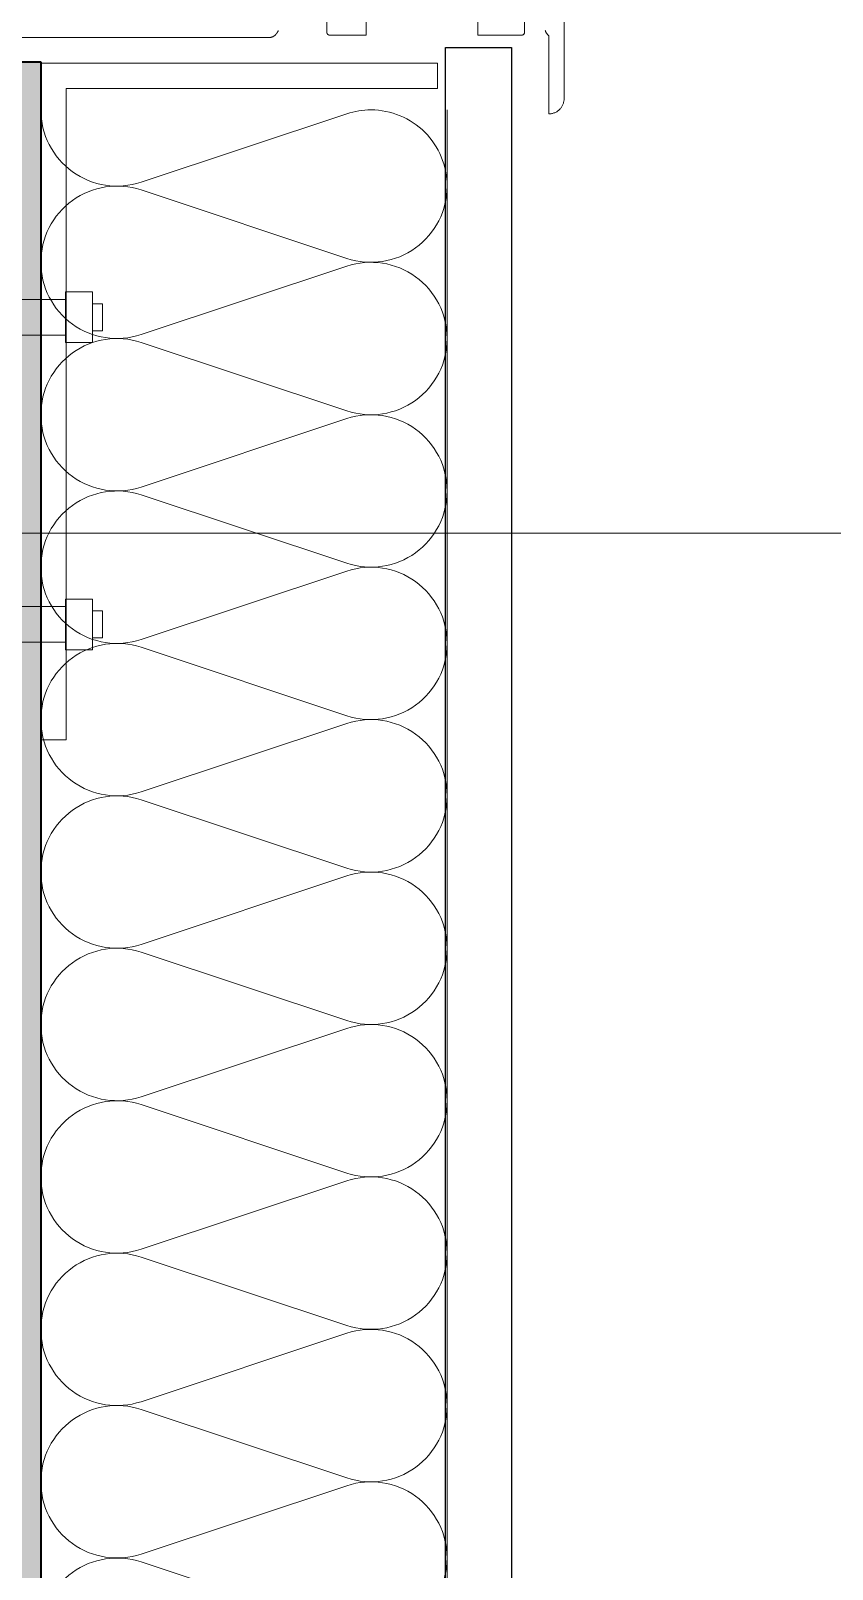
# Model space of a CAD drawing. Header units: metres. Extents: x 1838950 to 1842843, y 5171318 to 5174224.
# Drawn here: x 1841202.4533 to 1841202.6111, y 5171403.2907 to 5171403.5935 of the extents above; entities that cross this region are included whole.
import ezdxf

# ---------------------------------------------------------------- set-up
doc = ezdxf.new("R2010")
doc.units = ezdxf.units.M
doc.header["$LTSCALE"] = 0.0254
doc.header["$PDMODE"] = 1
doc.header["$PDSIZE"] = -2
doc.layers.get('0').update_dxf_attribs({"lineweight": 18})
doc.layers.get('DEFPOINTS').update_dxf_attribs({"lineweight": 18})
doc.layers.add('00 CHAZAL CONSTRUCTION', color=1, linetype='Continuous', lineweight=5, true_color=0xff0000)
doc.layers.add('00 CHAZAL Coupe A.5', color=7, linetype='Continuous', lineweight=18)
doc.layers.add('00 CHAZAL INVISIBLE ARCHI', color=7, linetype='Continuous', lineweight=5)
doc.styles.add('Arial', font='arial.ttf')
doc.dimstyles.new('IS', dxfattribs={"dimtxt": 302.065972, "dimasz": 9.92187e-05, "dimexe": 2e-07, "dimexo": 1e-06, "dimgap": 3e-07, "dimtad": 1, "dimzin": 3, "dimtxsty": 'Arial', "dimblk": 'DOT', "dimblk1": 'DOT', "dimblk2": 'DOT', "dimcen": 0, "dimdle": 1e-06, "dimazin": 0, "dimtfac": 1, "dimtix": 1, "dimtmove": 0, "dimatfit": 0, "dimldrblk": 'DOT', "dimfxl": 1e-06, "dimfxlon": 1, "dimfrac": 2, "dimtolj": 1, "dimtzin": 3, "dimarcsym": 0})

# ---------------------------------------------------------------- blocks, each defined once
blk = doc.blocks.new('Groupe-1778-1')
at = {"layer": '00 CHAZAL Coupe A.5', "color": 7, "linetype": 'Continuous', "lineweight": 5, "flags": 128}
for points in [[(1841202.42333, 5171403.59213), (1841202.49833, 5171403.59213), (1841202.50013, 5171403.59213), (1841202.50024, 5171403.59213), (1841202.50035, 5171403.59214), (1841202.50046, 5171403.59216), (1841202.50057, 5171403.59218), (1841202.50067, 5171403.59221), (1841202.50078, 5171403.59224), (1841202.50088, 5171403.59228), (1841202.50098, 5171403.59232), (1841202.50108, 5171403.59237), (1841202.50117, 5171403.59242), (1841202.50127, 5171403.59248), (1841202.50135, 5171403.59255), (1841202.50144, 5171403.59262), (1841202.50152, 5171403.59269), (1841202.5016, 5171403.59277), (1841202.50167, 5171403.59285), (1841202.50174, 5171403.59294), (1841202.5018, 5171403.59303), (1841202.50186, 5171403.59312), (1841202.50191, 5171403.59322), (1841202.50196, 5171403.59332), (1841202.502, 5171403.59342), (1841202.50204, 5171403.59352)], [(1841202.51163, 5171403.60013), (1841202.51163, 5171403.59313), (1841202.51163, 5171403.59311), (1841202.51163, 5171403.59308), (1841202.51164, 5171403.59306), (1841202.51164, 5171403.59303), (1841202.51165, 5171403.59301), (1841202.51165, 5171403.59299), (1841202.51166, 5171403.59296), (1841202.51167, 5171403.59294), (1841202.51168, 5171403.59292), (1841202.51169, 5171403.5929), (1841202.5117, 5171403.59287), (1841202.51172, 5171403.59285), (1841202.51173, 5171403.59283), (1841202.51175, 5171403.59281), (1841202.51176, 5171403.5928), (1841202.51178, 5171403.59278), (1841202.5118, 5171403.59276), (1841202.51181, 5171403.59275), (1841202.51183, 5171403.59273), (1841202.51185, 5171403.59272), (1841202.51187, 5171403.5927), (1841202.5119, 5171403.59269), (1841202.51192, 5171403.59268), (1841202.51194, 5171403.59267), (1841202.51196, 5171403.59266), (1841202.51199, 5171403.59265), (1841202.51201, 5171403.59265), (1841202.51203, 5171403.59264), (1841202.51206, 5171403.59264), (1841202.51208, 5171403.59263), (1841202.51211, 5171403.59263), (1841202.51213, 5171403.59263), (1841202.51933, 5171403.59263), (1841202.51933, 5171403.59533)], [(1841202.54133, 5171403.59533), (1841202.54133, 5171403.59263), (1841202.55003, 5171403.59263), (1841202.55006, 5171403.59263), (1841202.55008, 5171403.59263), (1841202.55011, 5171403.59264), (1841202.55013, 5171403.59264), (1841202.55015, 5171403.59265), (1841202.55018, 5171403.59265), (1841202.5502, 5171403.59266), (1841202.55022, 5171403.59267), (1841202.55025, 5171403.59268), (1841202.55027, 5171403.59269), (1841202.55029, 5171403.5927), (1841202.55031, 5171403.59272), (1841202.55033, 5171403.59273), (1841202.55035, 5171403.59275), (1841202.55037, 5171403.59276), (1841202.55039, 5171403.59278), (1841202.5504, 5171403.5928), (1841202.55042, 5171403.59281), (1841202.55043, 5171403.59283), (1841202.55045, 5171403.59285), (1841202.55046, 5171403.59287), (1841202.55047, 5171403.5929), (1841202.55048, 5171403.59292), (1841202.55049, 5171403.59294), (1841202.5505, 5171403.59296), (1841202.55051, 5171403.59299), (1841202.55052, 5171403.59301), (1841202.55052, 5171403.59303), (1841202.55053, 5171403.59306), (1841202.55053, 5171403.59308), (1841202.55053, 5171403.59311), (1841202.55053, 5171403.59313), (1841202.55053, 5171403.59763)], [(1841202.55462, 5171403.59354), (1841202.55464, 5171403.59347), (1841202.55467, 5171403.5934), (1841202.55469, 5171403.59334), (1841202.55472, 5171403.59328), (1841202.55475, 5171403.59322), (1841202.55479, 5171403.59315), (1841202.55482, 5171403.59309), (1841202.55486, 5171403.59304), (1841202.5549, 5171403.59298), (1841202.55494, 5171403.59292), (1841202.55498, 5171403.59287), (1841202.55503, 5171403.59281), (1841202.55507, 5171403.59276), (1841202.55512, 5171403.59271), (1841202.55517, 5171403.59267), (1841202.55522, 5171403.59262), (1841202.55528, 5171403.59257), (1841202.55533, 5171403.59253), (1841202.55533, 5171403.57713), (1841202.55548, 5171403.57714), (1841202.55563, 5171403.57715), (1841202.55577, 5171403.57716), (1841202.55592, 5171403.57719), (1841202.55606, 5171403.57722), (1841202.5562, 5171403.57726), (1841202.55634, 5171403.57731), (1841202.55648, 5171403.57736), (1841202.55661, 5171403.57742), (1841202.55675, 5171403.57749), (1841202.55687, 5171403.57756), (1841202.557, 5171403.57764), (1841202.55712, 5171403.57772), (1841202.55723, 5171403.57781), (1841202.55735, 5171403.57791), (1841202.55745, 5171403.57801), (1841202.55755, 5171403.57812), (1841202.55765, 5171403.57823), (1841202.55774, 5171403.57834), (1841202.55783, 5171403.57847), (1841202.5579, 5171403.57859), (1841202.55798, 5171403.57872), (1841202.55804, 5171403.57885), (1841202.5581, 5171403.57898), (1841202.55816, 5171403.57912), (1841202.5582, 5171403.57926), (1841202.55824, 5171403.5794), (1841202.55827, 5171403.57955), (1841202.5583, 5171403.57969), (1841202.55832, 5171403.57984), (1841202.55833, 5171403.57998), (1841202.55833, 5171403.58013), (1841202.55833, 5171403.60303)]]:
    blk.add_lwpolyline(points, dxfattribs=at)
blk = doc.blocks.new('Groupe-1779-1')
at = {"layer": '00 CHAZAL Coupe A.5', "color": 7, "linetype": 'Continuous', "lineweight": 5, "flags": 128}
for points in [[(1841202.46547, 5171403.53211), (1841202.46015, 5171403.53211), (1841202.46015, 5171403.54209), (1841202.46547, 5171403.54209)], [(1841202.46746, 5171403.53444), (1841202.46547, 5171403.53444), (1841202.46547, 5171403.53976), (1841202.46746, 5171403.53976)]]:
    blk.add_lwpolyline(points, close=True, dxfattribs=at)
blk = doc.blocks.new('Groupe-1780-1')
at = {"layer": '00 CHAZAL Coupe A.5', "color": 7, "linetype": 'Continuous', "lineweight": 5, "flags": 128}
for points in [[(1841202.46547, 5171403.47167), (1841202.46015, 5171403.47167), (1841202.46015, 5171403.48165), (1841202.46547, 5171403.48165)], [(1841202.46746, 5171403.474), (1841202.46547, 5171403.474), (1841202.46547, 5171403.47932), (1841202.46746, 5171403.47932)]]:
    blk.add_lwpolyline(points, close=True, dxfattribs=at)
blk = doc.blocks.new('Groupe-1781-1')
at = {"layer": '00 CHAZAL Coupe A.5', "color": 7, "linetype": 'Continuous', "lineweight": 5, "flags": 128}
for points in [[(1841202.46015, 5171403.53359), (1841202.40015, 5171403.53359), (1841202.40015, 5171403.54059), (1841202.46015, 5171403.54059)], [(1841202.46015, 5171403.47316), (1841202.40015, 5171403.47316), (1841202.40015, 5171403.48016), (1841202.46015, 5171403.48016)]]:
    blk.add_lwpolyline(points, close=True, dxfattribs=at)
at = {"layer": '00 CHAZAL Coupe A.5', "color": 7}
for name in ['Groupe-1779-1', 'Groupe-1780-1']:
    blk.add_blockref(name, (0, 0), dxfattribs=at)
blk = doc.blocks.new('Groupe-1784-1')
at = {"layer": '00 CHAZAL Coupe A.5', "color": 7, "linetype": 'Continuous', "lineweight": 13}
for p, q in [((1841202.4553, 5171403.57791), (1841202.4553, 5171402.52302)), ((1841202.5353, 5171403.57791), (1841202.5353, 5171402.52302))]:
    blk.add_line(p, q, dxfattribs=at)
at = {"layer": '00 CHAZAL Coupe A.5', "color": 7, "linetype": 'Continuous', "lineweight": 13, "flags": 128}
for points in [[(1841202.4553, 5171403.57791, 0.511611), (1841202.47503, 5171403.56368), (1841202.51557, 5171403.57715, -0.080366), (1841202.5203, 5171403.57791)], [(1841202.5203, 5171403.57791, -0.414214), (1841202.5353, 5171403.56291, -0.511611), (1841202.51557, 5171403.54868), (1841202.47503, 5171403.56215, 0.511611), (1841202.4553, 5171403.54791, 0.511611), (1841202.47503, 5171403.53368), (1841202.51557, 5171403.54715, -0.511611), (1841202.5353, 5171403.53291, -0.511611), (1841202.51557, 5171403.51868), (1841202.47503, 5171403.53215, 0.511611), (1841202.4553, 5171403.51791, 0.511611), (1841202.47503, 5171403.50368), (1841202.51557, 5171403.51715, -0.511611), (1841202.5353, 5171403.50291, -0.511611), (1841202.51557, 5171403.48868), (1841202.47503, 5171403.50215, 0.511611), (1841202.4553, 5171403.48791, 0.511611), (1841202.47503, 5171403.47368), (1841202.51557, 5171403.48715, -0.511611), (1841202.5353, 5171403.47291, -0.511611), (1841202.51557, 5171403.45868), (1841202.47503, 5171403.47215, 0.511611), (1841202.4553, 5171403.45791, 0.511611), (1841202.47503, 5171403.44368), (1841202.51557, 5171403.45715, -0.511611), (1841202.5353, 5171403.44291, -0.511611), (1841202.51557, 5171403.42868), (1841202.47503, 5171403.44215, 0.511611), (1841202.4553, 5171403.42791, 0.511611), (1841202.47503, 5171403.41368), (1841202.51557, 5171403.42715, -0.511611), (1841202.5353, 5171403.41291, -0.511611), (1841202.51557, 5171403.39868), (1841202.47503, 5171403.41215, 0.511611), (1841202.4553, 5171403.39791, 0.511611), (1841202.47503, 5171403.38368), (1841202.51557, 5171403.39715, -0.511611), (1841202.5353, 5171403.38291, -0.511611), (1841202.51557, 5171403.36868), (1841202.47503, 5171403.38215, 0.511611), (1841202.4553, 5171403.36791, 0.511611), (1841202.47503, 5171403.35368), (1841202.51557, 5171403.36715, -0.511611), (1841202.5353, 5171403.35291, -0.511611), (1841202.51557, 5171403.33868), (1841202.47503, 5171403.35215, 0.511611), (1841202.4553, 5171403.33791, 0.511611), (1841202.47503, 5171403.32368), (1841202.51557, 5171403.33715, -0.511611), (1841202.5353, 5171403.32291, -0.511611), (1841202.51557, 5171403.30868), (1841202.47503, 5171403.32215, 0.511611), (1841202.4553, 5171403.30791, 0.511611), (1841202.47503, 5171403.29368), (1841202.51557, 5171403.30715, -0.511611), (1841202.5353, 5171403.29291, -0.511611), (1841202.51557, 5171403.27868), (1841202.47503, 5171403.29215, 0.511611), (1841202.4553, 5171403.27791, 0.511611)]]:
    blk.add_lwpolyline(points, format="xyb", dxfattribs=at)
blk = doc.blocks.new('Groupe-1988-1')
at = {"layer": '00 CHAZAL CONSTRUCTION', "flags": 128}
blk.add_lwpolyline([(1841195.29659, 5171405.79461), (1841195.29659, 5171403.49461), (1841256.88205, 5171403.49461), (1841256.88204, 5171406.07256)], dxfattribs=at)
blk = doc.blocks.new('Groupe-1989-1')
at = {"layer": '00 CHAZAL CONSTRUCTION', "color": 7}
blk.add_blockref('Groupe-1988-1', (0, 0), dxfattribs=at)
blk = doc.blocks.new('_DOT')
at = {"color": 0, "linetype": 'ByBlock', "lineweight": -2}
blk.add_line((-0.5, 0), (-1, 0), dxfattribs=at)
at = {"color": 0, "linetype": 'ByBlock', "const_width": 0.5}
blk.add_lwpolyline([(-0.25, 0, 1), (0.25, 0, 1)], format="xyb", close=True, dxfattribs=at)
blk = doc.blocks.new('*D487')
at = {"layer": '00 CHAZAL Coupe A.5', "color": 0, "linetype": 'Continuous', "lineweight": -2, "transparency": 16777216}
for p, q in [((1841203.0427, 5171404.74016), (1841203.04294, 5171404.74016)), ((1841203.0429, 5171404.72032), (1841203.0429, 5171403.61248)), ((1841203.0427, 5171403.59263), (1841203.04294, 5171403.59263))]:
    blk.add_line(p, q, dxfattribs=at)
at = {"layer": 'DEFPOINTS', "color": 0, "transparency": 16777216}
for p in [(1841202.4569, 5171404.74016), (1841202.51573, 5171403.59263), (1841203.0429, 5171403.59263)]:
    blk.add_point(p, dxfattribs=at)
at = {"layer": '00 CHAZAL Coupe A.5', "color": 0, "lineweight": -2, "transparency": 16777216, "xscale": 0.01984375, "yscale": 0.01984375, "zscale": 0.01984375}
for p, rotation in [((1841203.0429, 5171404.74016), 90), ((1841203.0429, 5171403.59263), 270)]:
    blk.add_blockref('_DOT', p, dxfattribs=dict(at, rotation=rotation))
at = {"layer": '00 CHAZAL Coupe A.5', "color": 0, "lineweight": 5, "transparency": 16777216, "insert": (1841202.95254, 5171404.1664), "char_height": 0.100506, "attachment_point": 5, "rotation": 90, "style": 'Arial'}
blk.add_mtext('\\A1;1,15', dxfattribs=at)
blk = doc.blocks.new('*D488')
at = {"layer": '00 CHAZAL Coupe A.5', "color": 0, "linetype": 'Continuous', "lineweight": -2, "transparency": 16777216}
for p, q in [((1841203.0427, 5171403.59263), (1841203.04294, 5171403.59263)), ((1841203.0429, 5171403.57279), (1841203.0429, 5171402.61329)), ((1841203.0431, 5171402.59345), (1841203.04286, 5171402.59345))]:
    blk.add_line(p, q, dxfattribs=at)
at = {"layer": 'DEFPOINTS', "color": 0, "transparency": 16777216}
for p in [(1841202.51573, 5171403.59263), (1841203.0429, 5171402.59345), (1841203.0729, 5171402.59345)]:
    blk.add_point(p, dxfattribs=at)
at = {"layer": '00 CHAZAL Coupe A.5', "color": 0, "lineweight": -2, "transparency": 16777216, "xscale": 0.01984375, "yscale": 0.01984375, "zscale": 0.01984375}
for p, rotation in [((1841203.0429, 5171403.59263), 90), ((1841203.0429, 5171402.59345), 270)]:
    blk.add_blockref('_DOT', p, dxfattribs=dict(at, rotation=rotation))
at = {"layer": '00 CHAZAL Coupe A.5', "color": 0, "lineweight": 5, "transparency": 16777216, "insert": (1841202.95254, 5171403.09304), "char_height": 0.100506, "attachment_point": 5, "rotation": 90, "style": 'Arial'}
blk.add_mtext('\\A1;1,00', dxfattribs=at)
blk = doc.blocks.new('Groupe-2016-1')
at = {"layer": '00 CHAZAL Coupe A.5', "color": 7, "linetype": 'Continuous', "lineweight": 5}
for base, p1, p2, picture, middle in [((1841203.0429, 5171403.59263), (1841202.4569, 5171404.74016), (1841202.51573, 5171403.59263), '*D487', (1841202.95254, 5171404.1664)), ((1841203.0429, 5171402.59345), (1841202.51573, 5171403.59263), (1841203.0729, 5171402.59345), '*D488', (1841202.95254, 5171403.09304))]:
    dim = blk.add_linear_dim(base=base, p1=p1, p2=p2, angle=90, dimstyle='IS', override={"dimtxt": 0.100506, "dimasz": 0.019844, "dimexe": 4e-05, "dimgap": 0.03, "dimpost": '<>', "dimtxsty": 'Arial', "dimdle": 0.0002, "dimtmove": 2, "dimfxl": 0.0002}, dxfattribs=at)
    dim.commit()
    dim.dimension.update_dxf_attribs({"geometry": picture, "text_midpoint": middle})

msp = doc.modelspace()

# ---------------------------------------------------------------- hatches: boundary and pattern name
at = {"layer": '00 CHAZAL Coupe A.5', "linetype": 'Continuous', "lineweight": 0, "true_color": 0xaaaaaa}
msp.add_hatch(color=253, dxfattribs=at).paths.add_polyline_path([(1841202.4553, 5171404.92616), (1841202.2953, 5171404.92616), (1841202.2953, 5171405.31043), (1841202.29573, 5171405.31043), (1841202.29621, 5171405.31044), (1841202.2953, 5171405.31051), (1841202.2953, 5171405.95723), (1841202.29536, 5171405.95723), (1841202.29536, 5171406.0079), (1841202.4553, 5171406.0079), (1841202.4553, 5171405.31216), (1841214.58484, 5171405.31216), (1841214.58484, 5171406.1927), (1841214.76484, 5171406.1927), (1841214.76484, 5171406.19214), (1841214.8629, 5171406.19214), (1841214.8629, 5171405.99214), (1841214.76484, 5171405.99214), (1841214.76484, 5171404.78214), (1841214.58484, 5171404.78214), (1841214.58484, 5171405.06216), (1841209.5803, 5171405.06216), (1841209.5803, 5171402.52246), (1841210.70252, 5171402.52246), (1841210.70252, 5171402.52171), (1841211.48304, 5171402.52171), (1841211.48304, 5171402.52246), (1841214.54804, 5171402.52246), (1841214.54804, 5171402.52171), (1841214.76484, 5171402.52171), (1841214.76484, 5171401.99259), (1841214.58484, 5171401.99259), (1841214.58484, 5171402.27216), (1841209.5803, 5171402.27216), (1841209.5803, 5171399.73216), (1841214.76504, 5171399.73216), (1841214.76504, 5171399.48216), (1841214.76484, 5171399.48216), (1841214.76484, 5171399.2027), (1841214.58484, 5171399.2027), (1841214.58484, 5171399.48216), (1841209.5803, 5171399.48216), (1841209.5803, 5171399.33216), (1841209.0803, 5171399.33216), (1841209.0803, 5171399.51234), (1841203.87954, 5171399.5122), (1841203.87954, 5171399.5122), (1841203.87533, 5171399.5122), (1841203.7919, 5171399.5122), (1841203.7919, 5171399.10441), (1841203.5919, 5171399.10441), (1841203.5919, 5171399.51219), (1841203.30304, 5171399.51219), (1841202.2953, 5171399.51219), (1841202.2953, 5171400.75436), (1841202.41804, 5171400.76636), (1841202.41804, 5171400.79636), (1841202.4553, 5171400.79636), (1841202.4553, 5171399.73216), (1841205.94304, 5171399.73216), (1841205.94304, 5171399.73216), (1841209.4003, 5171399.73216), (1841209.4003, 5171402.30246), (1841202.4553, 5171402.30246), (1841202.4553, 5171402.13416), (1841202.2953, 5171402.13416), (1841202.2953, 5171403.54436), (1841202.41604, 5171403.55636), (1841202.41604, 5171403.58736), (1841202.4553, 5171403.58736), (1841202.4553, 5171402.52246), (1841209.4003, 5171402.52246), (1841209.4003, 5171405.09216), (1841202.4553, 5171405.09216)])

# ---------------------------------------------------------------- linework, layer by layer
at = {"layer": '00 CHAZAL Coupe A.5', "color": 7, "linetype": 'Continuous', "lineweight": 25, "flags": 128}
msp.add_lwpolyline([(1841202.535, 5171403.59021), (1841202.548, 5171403.59021), (1841202.548, 5171402.52302), (1841202.535, 5171402.52302)], close=True, dxfattribs=at)
at = {"layer": '00 CHAZAL Coupe A.5', "color": 7, "linetype": 'Continuous', "lineweight": 35, "flags": 128}
msp.add_lwpolyline([(1841209.4003, 5171402.30246), (1841202.4553, 5171402.30246), (1841202.4553, 5171402.13416), (1841202.2953, 5171402.13416), (1841202.2953, 5171403.54436), (1841202.41604, 5171403.55636), (1841202.41604, 5171403.58736), (1841202.4553, 5171403.58736), (1841202.4553, 5171402.52246), (1841209.4003, 5171402.52246)], dxfattribs=at)
at = {"layer": '00 CHAZAL Coupe A.5', "color": 7, "linetype": 'Continuous', "lineweight": 5, "flags": 128}
msp.add_lwpolyline([(1841202.4553, 5171403.45395), (1841202.4603, 5171403.45395), (1841202.4603, 5171403.58213), (1841202.53343, 5171403.58213), (1841202.53343, 5171403.58713), (1841202.4553, 5171403.58713)], close=True, dxfattribs=at)

# ---------------------------------------------------------------- block references
at = {"layer": '00 CHAZAL CONSTRUCTION', "color": 7}
msp.add_blockref('Groupe-1989-1', (0, 0), dxfattribs=at)
at = {"layer": '00 CHAZAL Coupe A.5', "color": 7}
for name in ['Groupe-1778-1', 'Groupe-1784-1', 'Groupe-1781-1']:
    msp.add_blockref(name, (0, 0), dxfattribs=at)
at = {"layer": '00 CHAZAL INVISIBLE ARCHI', "color": 7, "transparency": 33554687}
msp.add_blockref('Groupe-2016-1', (0, 0), dxfattribs=at)

doc.saveas('drawing.dxf')
